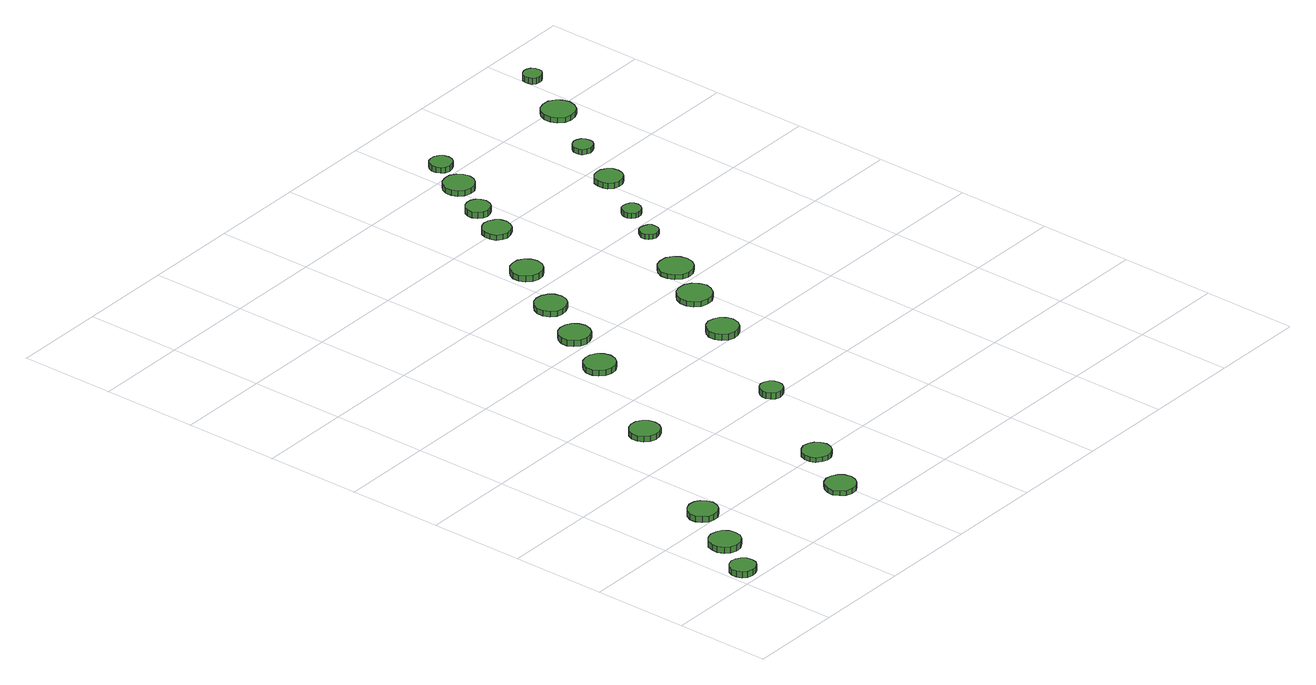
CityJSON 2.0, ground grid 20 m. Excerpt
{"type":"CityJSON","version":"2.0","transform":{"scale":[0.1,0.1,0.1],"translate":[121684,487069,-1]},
"CityObjects":{
"tree1":{"type":"SolitaryVegetationObject","attributes":{"function":"something"},"geometry":[{"type":"MultiSurface","lod":"1","boundaries":[[[0,1,2,3,4,5,6,7,8,9,10,11,12,13,14]],[[15,16,17,18,19,20,21,22,23,24,25,26,27,28,29]],[[0,29,28,1]],[[1,28,27,2]],[[2,27,26,3]],[[3,26,25,4]],[[4,25,24,5]],[[5,24,23,6]],[[6,23,22,7]],[[7,22,21,8]],[[8,21,20,9]],[[9,20,19,10]],[[10,19,18,11]],[[11,18,17,12]],[[12,17,16,13]],[[13,16,15,14]],[[14,15,29,0]]]}]},
"tree2":{"type":"SolitaryVegetationObject","attributes":{"function":"something"},"geometry":[{"type":"MultiSurface","lod":"1","boundaries":[[[30,31,32,33,34,35,36,37,38,39,40,41,42,43,44]],[[45,46,47,48,49,50,51,52,53,54,55,56,57,58,59]],[[30,59,58,31]],[[31,58,57,32]],[[32,57,56,33]],[[33,56,55,34]],[[34,55,54,35]],[[35,54,53,36]],[[36,53,52,37]],[[37,52,51,38]],[[38,51,50,39]],[[39,50,49,40]],[[40,49,48,41]],[[41,48,47,42]],[[42,47,46,43]],[[43,46,45,44]],[[44,45,59,30]]]}]},
"tree3":{"type":"SolitaryVegetationObject","attributes":{"function":"something"},"geometry":[{"type":"MultiSurface","lod":"1","boundaries":[[[60,61,62,63,64,65,66,67,68,69,70,71,72,73,74]],[[75,76,77,78,79,80,81,82,83,84,85,86,87,88,89]],[[60,89,88,61]],[[61,88,87,62]],[[62,87,86,63]],[[63,86,85,64]],[[64,85,84,65]],[[65,84,83,66]],[[66,83,82,67]],[[67,82,81,68]],[[68,81,80,69]],[[69,80,79,70]],[[70,79,78,71]],[[71,78,77,72]],[[72,77,76,73]],[[73,76,75,74]],[[74,75,89,60]]]}]},
"tree4":{"type":"SolitaryVegetationObject","attributes":{"function":"something"},"geometry":[{"type":"MultiSurface","lod":"1","boundaries":[[[90,91,92,93,94,95,96,97,98,99,100,101,102,103,104]],[[105,106,107,108,109,110,111,112,113,114,115,116,117,118,119]],[[90,119,118,91]],[[91,118,117,92]],[[92,117,116,93]],[[93,116,115,94]],[[94,115,114,95]],[[95,114,113,96]],[[96,113,112,97]],[[97,112,111,98]],[[98,111,110,99]],[[99,110,109,100]],[[100,109,108,101]],[[101,108,107,102]],[[102,107,106,103]],[[103,106,105,104]],[[104,105,119,90]]]}]},
"tree5":{"type":"SolitaryVegetationObject","attributes":{"function":"something"},"geometry":[{"type":"MultiSurface","lod":"1","boundaries":[[[120,121,122,123,124,125,126,127,128,129,130,131,132,133,134]],[[135,136,137,138,139,140,141,142,143,144,145,146,147,148,149]],[[120,149,148,121]],[[121,148,147,122]],[[122,147,146,123]],[[123,146,145,124]],[[124,145,144,125]],[[125,144,143,126]],[[126,143,142,127]],[[127,142,141,128]],[[128,141,140,129]],[[129,140,139,130]],[[130,139,138,131]],[[131,138,137,132]],[[132,137,136,133]],[[133,136,135,134]],[[134,135,149,120]]]}]},
"tree6":{"type":"SolitaryVegetationObject","attributes":{"function":"something"},"geometry":[{"type":"MultiSurface","lod":"1","boundaries":[[[150,151,152,153,154,155,156,157,158,159,160,161,162,163,164]],[[165,166,167,168,169,170,171,172,173,174,175,176,177,178,179]],[[150,179,178,151]],[[151,178,177,152]],[[152,177,176,153]],[[153,176,175,154]],[[154,175,174,155]],[[155,174,173,156]],[[156,173,172,157]],[[157,172,171,158]],[[158,171,170,159]],[[159,170,169,160]],[[160,169,168,161]],[[161,168,167,162]],[[162,167,166,163]],[[163,166,165,164]],[[164,165,179,150]]]}]},
"tree7":{"type":"SolitaryVegetationObject","attributes":{"function":"something"},"geometry":[{"type":"MultiSurface","lod":"1","boundaries":[[[180,181,182,183,184,185,186,187,188,189,190,191,192,193,194]],[[195,196,197,198,199,200,201,202,203,204,205,206,207,208,209]],[[180,209,208,181]],[[181,208,207,182]],[[182,207,206,183]],[[183,206,205,184]],[[184,205,204,185]],[[185,204,203,186]],[[186,203,202,187]],[[187,202,201,188]],[[188,201,200,189]],[[189,200,199,190]],[[190,199,198,191]],[[191,198,197,192]],[[192,197,196,193]],[[193,196,195,194]],[[194,195,209,180]]]}]},
"tree8":{"type":"SolitaryVegetationObject","attributes":{"function":"something"},"geometry":[{"type":"MultiSurface","lod":"1","boundaries":[[[210,211,212,213,214,215,216,217,218,219,220,221,222,223,224]],[[225,226,227,228,229,230,231,232,233,234,235,236,237,238,239]],[[210,239,238,211]],[[211,238,237,212]],[[212,237,236,213]],[[213,236,235,214]],[[214,235,234,215]],[[215,234,233,216]],[[216,233,232,217]],[[217,232,231,218]],[[218,231,230,219]],[[219,230,229,220]],[[220,229,228,221]],[[221,228,227,222]],[[222,227,226,223]],[[223,226,225,224]],[[224,225,239,210]]]}]},
"tree9":{"type":"SolitaryVegetationObject","attributes":{"function":"something"},"geometry":[{"type":"MultiSurface","lod":"1","boundaries":[[[240,241,242,243,244,245,246,247,248,249,250,251,252,253,254]],[[255,256,257,258,259,260,261,262,263,264,265,266,267,268,269]],[[240,269,268,241]],[[241,268,267,242]],[[242,267,266,243]],[[243,266,265,244]],[[244,265,264,245]],[[245,264,263,246]],[[246,263,262,247]],[[247,262,261,248]],[[248,261,260,249]],[[249,260,259,250]],[[250,259,258,251]],[[251,258,257,252]],[[252,257,256,253]],[[253,256,255,254]],[[254,255,269,240]]]}]},
"tree10":{"type":"SolitaryVegetationObject","attributes":{"function":"something"},"geometry":[{"type":"MultiSurface","lod":"1","boundaries":[[[270,271,272,273,274,275,276,277,278,279,280,281,282,283,284]],[[285,286,287,288,289,290,291,292,293,294,295,296,297,298,299]],[[270,299,298,271]],[[271,298,297,272]],[[272,297,296,273]],[[273,296,295,274]],[[274,295,294,275]],[[275,294,293,276]],[[276,293,292,277]],[[277,292,291,278]],[[278,291,290,279]],[[279,290,289,280]],[[280,289,288,281]],[[281,288,287,282]],[[282,287,286,283]],[[283,286,285,284]],[[284,285,299,270]]]}]},
"tree11":{"type":"SolitaryVegetationObject","attributes":{"function":"something"},"geometry":[{"type":"MultiSurface","lod":"1","boundaries":[[[300,301,302,303,304,305,306,307,308,309,310,311,312,313,314]],[[315,316,317,318,319,320,321,322,323,324,325,326,327,328,329]],[[300,329,328,301]],[[301,328,327,302]],[[302,327,326,303]],[[303,326,325,304]],[[304,325,324,305]],[[305,324,323,306]],[[306,323,322,307]],[[307,322,321,308]],[[308,321,320,309]],[[309,320,319,310]],[[310,319,318,311]],[[311,318,317,312]],[[312,317,316,313]],[[313,316,315,314]],[[314,315,329,300]]]}]},
"tree12":{"type":"SolitaryVegetationObject","attributes":{"function":"something"},"geometry":[{"type":"MultiSurface","lod":"1","boundaries":[[[330,331,332,333,334,335,336,337,338,339,340,341,342,343,344]],[[345,346,347,348,349,350,351,352,353,354,355,356,357,358,359]],[[330,359,358,331]],[[331,358,357,332]],[[332,357,356,333]],[[333,356,355,334]],[[334,355,354,335]],[[335,354,353,336]],[[336,353,352,337]],[[337,352,351,338]],[[338,351,350,339]],[[339,350,349,340]],[[340,349,348,341]],[[341,348,347,342]],[[342,347,346,343]],[[343,346,345,344]],[[344,345,359,330]]]}]},
"tree13":{"type":"SolitaryVegetationObject","attributes":{"function":"something"},"geometry":[{"type":"MultiSurface","lod":"1","boundaries":[[[360,361,362,363,364,365,366,367,368,369,370,371,372,373,374]],[[375,376,377,378,379,380,381,382,383,384,385,386,387,388,389]],[[360,389,388,361]],[[361,388,387,362]],[[362,387,386,363]],[[363,386,385,364]],[[364,385,384,365]],[[365,384,383,366]],[[366,383,382,367]],[[367,382,381,368]],[[368,381,380,369]],[[369,380,379,370]],[[370,379,378,371]],[[371,378,377,372]],[[372,377,376,373]],[[373,376,375,374]],[[374,375,389,360]]]}]},
"tree14":{"type":"SolitaryVegetationObject","attributes":{"function":"something"},"geometry":[{"type":"MultiSurface","lod":"1","boundaries":[[[390,391,392,393,394,395,396,397,398,399,400,401,402,403,404]],[[405,406,407,408,409,410,411,412,413,414,415,416,417,418,419]],[[390,419,418,391]],[[391,418,417,392]],[[392,417,416,393]],[[393,416,415,394]],[[394,415,414,395]],[[395,414,413,396]],[[396,413,412,397]],[[397,412,411,398]],[[398,411,410,399]],[[399,410,409,400]],[[400,409,408,401]],[[401,408,407,402]],[[402,407,406,403]],[[403,406,405,404]],[[404,405,419,390]]]}]},
"tree15":{"type":"SolitaryVegetationObject","attributes":{"function":"something"},"geometry":[{"type":"MultiSurface","lod":"1","boundaries":[[[420,421,422,423,424,425,426,427,428,429,430,431,432,433,434]],[[435,436,437,438,439,440,441,442,443,444,445,446,447,448,449]],[[420,449,448,421]],[[421,448,447,422]],[[422,447,446,423]],[[423,446,445,424]],[[424,445,444,425]],[[425,444,443,426]],[[426,443,442,427]],[[427,442,441,428]],[[428,441,440,429]],[[429,440,439,430]],[[430,439,438,431]],[[431,438,437,432]],[[432,437,436,433]],[[433,436,435,434]],[[434,435,449,420]]]}]},
"tree16":{"type":"SolitaryVegetationObject","attributes":{"function":"something"},"geometry":[{"type":"MultiSurface","lod":"1","boundaries":[[[450,451,452,453,454,455,456,457,458,459,460,461,462,463,464]],[[465,466,467,468,469,470,471,472,473,474,475,476,477,478,479]],[[450,479,478,451]],[[451,478,477,452]],[[452,477,476,453]],[[453,476,475,454]],[[454,475,474,455]],[[455,474,473,456]],[[456,473,472,457]],[[457,472,471,458]],[[458,471,470,459]],[[459,470,469,460]],[[460,469,468,461]],[[461,468,467,462]],[[462,467,466,463]],[[463,466,465,464]],[[464,465,479,450]]]}]},
"tree17":{"type":"SolitaryVegetationObject","attributes":{"function":"something"},"geometry":[{"type":"MultiSurface","lod":"1","boundaries":[[[480,481,482,483,484,485,486,487,488,489,490,491,492,493,494]],[[495,496,497,498,499,500,501,502,503,504,505,506,507,508,509]],[[480,509,508,481]],[[481,508,507,482]],[[482,507,506,483]],[[483,506,505,484]],[[484,505,504,485]],[[485,504,503,486]],[[486,503,502,487]],[[487,502,501,488]],[[488,501,500,489]],[[489,500,499,490]],[[490,499,498,491]],[[491,498,497,492]],[[492,497,496,493]],[[493,496,495,494]],[[494,495,509,480]]]}]},
"tree18":{"type":"SolitaryVegetationObject","attributes":{"function":"something"},"geometry":[{"type":"MultiSurface","lod":"1","boundaries":[[[510,511,512,513,514,515,516,517,518,519,520,521,522,523,524]],[[525,526,527,528,529,530,531,532,533,534,535,536,537,538,539]],[[510,539,538,511]],[[511,538,537,512]],[[512,537,536,513]],[[513,536,535,514]],[[514,535,534,515]],[[515,534,533,516]],[[516,533,532,517]],[[517,532,531,518]],[[518,531,530,519]],[[519,530,529,520]],[[520,529,528,521]],[[521,528,527,522]],[[522,527,526,523]],[[523,526,525,524]],[[524,525,539,510]]]}]},
"tree19":{"type":"SolitaryVegetationObject","attributes":{"function":"something"},"geometry":[{"type":"MultiSurface","lod":"1","boundaries":[[[540,541,542,543,544,545,546,547,548,549,550,551,552,553,554]],[[555,556,557,558,559,560,561,562,563,564,565,566,567,568,569]],[[540,569,568,541]],[[541,568,567,542]],[[542,567,566,543]],[[543,566,565,544]],[[544,565,564,545]],[[545,564,563,546]],[[546,563,562,547]],[[547,562,561,548]],[[548,561,560,549]],[[549,560,559,550]],[[550,559,558,551]],[[551,558,557,552]],[[552,557,556,553]],[[553,556,555,554]],[[554,555,569,540]]]}]},
"tree20":{"type":"SolitaryVegetationObject","attributes":{"function":"something"},"geometry":[{"type":"MultiSurface","lod":"1","boundaries":[[[570,571,572,573,574,575,576,577,578,579,580,581,582,583,584]],[[585,586,587,588,589,590,591,592,593,594,595,596,597,598,599]],[[570,599,598,571]],[[571,598,597,572]],[[572,597,596,573]],[[573,596,595,574]],[[574,595,594,575]],[[575,594,593,576]],[[576,593,592,577]],[[577,592,591,578]],[[578,591,590,579]],[[579,590,589,580]],[[580,589,588,581]],[[581,588,587,582]],[[582,587,586,583]],[[583,586,585,584]],[[584,585,599,570]]]}]},
"tree21":{"type":"SolitaryVegetationObject","attributes":{"function":"something"},"geometry":[{"type":"MultiSurface","lod":"1","boundaries":[[[600,601,602,603,604,605,606,607,608,609,610,611,612,613,614]],[[615,616,617,618,619,620,621,622,623,624,625,626,627,628,629]],[[600,629,628,601]],[[601,628,627,602]],[[602,627,626,603]],[[603,626,625,604]],[[604,625,624,605]],[[605,624,623,606]],[[606,623,622,607]],[[607,622,621,608]],[[608,621,620,609]],[[609,620,619,610]],[[610,619,618,611]],[[611,618,617,612]],[[612,617,616,613]],[[613,616,615,614]],[[614,615,629,600]]]}]},
"tree22":{"type":"SolitaryVegetationObject","attributes":{"function":"something"},"geometry":[{"type":"MultiSurface","lod":"1","boundaries":[[[630,631,632,633,634,635,636,637,638,639,640,641,642,643,644]],[[645,646,647,648,649,650,651,652,653,654,655,656,657,658,659]],[[630,659,658,631]],[[631,658,657,632]],[[632,657,656,633]],[[633,656,655,634]],[[634,655,654,635]],[[635,654,653,636]],[[636,653,652,637]],[[637,652,651,638]],[[638,651,650,639]],[[639,650,649,640]],[[640,649,648,641]],[[641,648,647,642]],[[642,647,646,643]],[[643,646,645,644]],[[644,645,659,630]]]}]},
"tree23":{"type":"SolitaryVegetationObject","attributes":{"function":"something"},"geometry":[{"type":"MultiSurface","lod":"1","boundaries":[[[660,661,662,663,664,665,666,667,668,669,670,671,672,673,674]],[[675,676,677,678,679,680,681,682,683,684,685,686,687,688,689]],[[660,689,688,661]],[[661,688,687,662]],[[662,687,686,663]],[[663,686,685,664]],[[664,685,684,665]],[[665,684,683,666]],[[666,683,682,667]],[[667,682,681,668]],[[668,681,680,669]],[[669,680,679,670]],[[670,679,678,671]],[[671,678,677,672]],[[672,677,676,673]],[[673,676,675,674]],[[674,675,689,660]]]}]},
"tree24":{"type":"SolitaryVegetationObject","attributes":{"function":"something"},"geometry":[{"type":"MultiSurface","lod":"1","boundaries":[[[690,691,692,693,694,695,696,697,698,699,700,701,702,703,704]],[[705,706,707,708,709,710,711,712,713,714,715,716,717,718,719]],[[690,719,718,691]],[[691,718,717,692]],[[692,717,716,693]],[[693,716,715,694]],[[694,715,714,695]],[[695,714,713,696]],[[696,713,712,697]],[[697,712,711,698]],[[698,711,710,699]],[[699,710,709,700]],[[700,709,708,701]],[[701,708,707,702]],[[702,707,706,703]],[[703,706,705,704]],[[704,705,719,690]]]}]}
},
"vertices":[
[59,36,20],[57,47,20],[50,56,20],[41,61,20],[30,63,20],[19,59,20],[11,52,20],[6,42,20],[6,31,20],[11,20,20],[19,13,20],[30,10,20],[41,11,20],[50,16,20],[57,25,20],[57,25,7],[50,16,7],[41,11,7],[30,10,7],[19,13,7],[11,20,7],[6,31,7],[6,42,7],[11,52,7],[19,59,7],[30,63,7],[41,61,7],[50,56,7],[57,47,7],[59,36,7],
[120,125,19],[118,138,19],[110,149,19],[98,155,19],[85,157,19],[72,153,19],[62,144,19],[57,131,19],[57,118,19],[62,106,19],[72,97,19],[85,93,19],[98,94,19],[110,101,19],[118,112,19],[118,112,6],[110,101,6],[98,94,6],[85,93,6],[72,97,6],[62,106,6],[57,118,6],[57,131,6],[62,144,6],[72,153,6],[85,157,6],[98,155,6],[110,149,6],[118,138,6],[120,125,6],
[181,229,19],[178,241,19],[171,252,19],[160,258,19],[147,259,19],[135,255,19],[126,247,19],[120,235,19],[120,223,19],[126,211,19],[135,202,19],[147,199,19],[160,200,19],[171,206,19],[178,216,19],[178,216,6],[171,206,6],[160,200,6],[147,199,6],[135,202,6],[126,211,6],[120,223,6],[120,235,6],[126,247,6],[135,255,6],[147,259,6],[160,258,6],[171,252,6],[178,241,6],[181,229,6],
[427,89,15],[424,102,15],[416,113,15],[405,119,15],[392,121,15],[379,117,15],[370,108,15],[364,96,15],[364,83,15],[370,71,15],[379,62,15],[392,58,15],[405,59,15],[416,66,15],[424,77,15],[424,77,5],[416,66,5],[405,59,5],[392,58,5],[379,62,5],[370,71,5],[364,83,5],[364,96,5],[370,108,5],[379,117,5],[392,121,5],[405,119,5],[416,113,5],[424,102,5],[427,89,5],
[342,500,22],[340,513,22],[332,523,22],[321,530,22],[308,531,22],[296,527,22],[286,519,22],[281,507,22],[281,494,22],[286,482,22],[296,474,22],[308,470,22],[321,471,22],[332,477,22],[340,488,22],[340,488,10],[332,477,10],[321,471,10],[308,470,10],[296,474,10],[286,482,10],[281,494,10],[281,507,10],[286,519,10],[296,527,10],[308,531,10],[321,530,10],[332,523,10],[340,513,10],[342,500,10],
[493,202,15],[490,214,15],[483,224,15],[472,230,15],[460,232,15],[449,228,15],[439,220,15],[434,208,15],[434,196,15],[439,185,15],[449,177,15],[460,173,15],[472,174,15],[483,180,15],[490,190,15],[490,190,5],[483,180,5],[472,174,5],[460,173,5],[449,177,5],[439,185,5],[434,196,5],[434,208,5],[439,220,5],[449,228,5],[460,232,5],[472,230,5],[483,224,5],[490,214,5],[493,202,5],
[482,721,24],[479,734,24],[471,745,24],[459,752,24],[446,753,24],[433,749,24],[423,740,24],[417,728,24],[417,714,24],[423,702,24],[433,693,24],[446,689,24],[459,690,24],[471,697,24],[479,708,24],[479,708,12],[471,697,12],[459,690,12],[446,689,12],[433,693,12],[423,702,12],[417,714,12],[417,728,12],[423,740,12],[433,749,12],[446,753,12],[459,752,12],[471,745,12],[479,734,12],[482,721,12],
[604,407,24],[602,417,24],[596,425,24],[588,430,24],[578,431,24],[569,428,24],[562,421,24],[558,412,24],[558,403,24],[562,394,24],[569,387,24],[578,384,24],[588,385,24],[596,390,24],[602,398,24],[602,398,11],[596,390,11],[588,385,11],[578,384,11],[569,387,11],[562,394,11],[558,403,11],[558,412,11],[562,421,11],[569,428,11],[578,431,11],[588,430,11],[596,425,11],[602,417,11],[604,407,11],
[546,834,19],[543,847,19],[535,858,19],[523,865,19],[510,866,19],[497,862,19],[487,853,19],[481,841,19],[481,827,19],[487,815,19],[497,806,19],[510,802,19],[523,803,19],[535,810,19],[543,821,19],[543,821,6],[535,810,6],[523,803,6],[510,802,6],[497,806,6],[487,815,6],[481,827,6],[481,841,6],[487,853,6],[497,862,6],[510,866,6],[523,865,6],[535,858,6],[543,847,6],[546,834,6],
[606,940,17],[603,954,17],[595,965,17],[583,971,17],[570,973,17],[557,969,17],[547,960,17],[541,947,17],[541,934,17],[547,921,17],[557,912,17],[570,908,17],[583,910,17],[595,916,17],[603,927,17],[603,927,5],[595,916,5],[583,910,5],[570,908,5],[557,912,5],[547,921,5],[541,934,5],[541,947,5],[547,960,5],[557,969,5],[570,973,5],[583,971,5],[595,965,5],[603,954,5],[606,940,5],
[734,624,24],[731,637,24],[723,648,24],[711,654,24],[698,656,24],[685,652,24],[675,643,24],[669,630,24],[669,617,24],[675,604,24],[685,595,24],[698,591,24],[711,593,24],[723,599,24],[731,610,24],[731,610,11],[723,599,11],[711,593,11],[698,591,11],[685,595,11],[675,604,11],[669,617,11],[669,630,11],[675,643,11],[685,652,11],[698,656,11],[711,654,11],[723,648,11],[731,637,11],[734,624,11],
[679,1058,18],[676,1071,18],[668,1082,18],[656,1089,18],[643,1090,18],[630,1086,18],[620,1077,18],[614,1065,18],[614,1051,18],[620,1039,18],[630,1030,18],[643,1026,18],[656,1027,18],[668,1034,18],[676,1045,18],[676,1045,5],[668,1034,5],[656,1027,5],[643,1026,5],[630,1030,5],[620,1039,5],[614,1051,5],[614,1065,5],[620,1077,5],[630,1086,5],[643,1090,5],[656,1089,5],[668,1082,5],[676,1071,5],[679,1058,5],
[811,751,17],[807,765,17],[799,777,17],[786,785,17],[771,786,17],[757,782,17],[746,772,17],[740,758,17],[740,744,17],[746,730,17],[757,720,17],[771,716,17],[786,717,17],[799,725,17],[807,737,17],[807,737,6],[799,725,6],[786,717,6],[771,716,6],[757,720,6],[746,730,6],[740,744,6],[740,758,6],[746,772,6],[757,782,6],[771,786,6],[786,785,6],[799,777,6],[807,765,6],[811,751,6],
[867,843,16],[864,857,16],[856,869,16],[843,877,16],[828,878,16],[814,874,16],[803,864,16],[797,850,16],[797,836,16],[803,822,16],[814,812,16],[828,808,16],[843,809,16],[856,817,16],[864,829,16],[864,829,6],[856,817,6],[843,809,6],[828,808,6],[814,812,6],[803,822,6],[797,836,6],[797,850,6],[803,864,6],[814,874,6],[828,878,6],[843,877,6],[856,869,6],[864,857,6],[867,843,6],
[760,1199,16],[757,1211,16],[750,1220,16],[739,1227,16],[727,1228,16],[716,1224,16],[706,1216,16],[702,1205,16],[702,1193,16],[706,1181,16],[716,1173,16],[727,1169,16],[739,1171,16],[750,1177,16],[757,1187,16],[757,1187,5],[750,1177,5],[739,1171,5],[727,1169,5],[716,1173,5],[706,1181,5],[702,1193,5],[702,1205,5],[706,1216,5],[716,1224,5],[727,1228,5],[739,1227,5],[750,1220,5],[757,1211,5],[760,1199,5],
[793,1275,18],[791,1285,18],[785,1294,18],[776,1299,18],[766,1300,18],[756,1297,18],[748,1290,18],[743,1280,18],[743,1270,18],[748,1260,18],[756,1253,18],[766,1250,18],[776,1251,18],[785,1256,18],[791,1265,18],[791,1265,5],[785,1256,5],[776,1251,5],[766,1250,5],[756,1253,5],[748,1260,5],[743,1270,5],[743,1280,5],[748,1290,5],[756,1297,5],[766,1300,5],[776,1299,5],[785,1294,5],[791,1285,5],[793,1275,5],
[924,967,16],[923,975,16],[918,981,16],[911,985,16],[903,986,16],[895,984,16],[890,978,16],[886,971,16],[886,963,16],[890,956,16],[895,950,16],[903,948,16],[911,949,16],[918,953,16],[923,959,16],[923,959,6],[918,953,6],[911,949,6],[903,948,6],[895,950,6],[890,956,6],[886,963,6],[886,971,6],[890,978,6],[895,984,6],[903,986,6],[911,985,6],[918,981,6],[923,975,6],[924,967,6],
[847,1359,17],[844,1372,17],[836,1383,17],[825,1390,17],[812,1391,17],[799,1387,17],[789,1378,17],[784,1366,17],[784,1353,17],[789,1341,17],[799,1332,17],[812,1328,17],[825,1329,17],[836,1336,17],[844,1346,17],[844,1346,5],[836,1336,5],[825,1329,5],[812,1328,5],[799,1332,5],[789,1341,5],[784,1353,5],[784,1366,5],[789,1378,5],[799,1387,5],[812,1391,5],[825,1390,5],[836,1383,5],[844,1372,5],[847,1359,5],
[967,1044,16],[965,1052,16],[960,1058,16],[953,1062,16],[945,1063,16],[937,1061,16],[931,1055,16],[928,1048,16],[928,1039,16],[931,1032,16],[937,1026,16],[945,1024,16],[953,1025,16],[960,1029,16],[965,1036,16],[965,1036,5],[960,1029,5],[953,1025,5],[945,1024,5],[937,1026,5],[931,1032,5],[928,1039,5],[928,1048,5],[931,1055,5],[937,1061,5],[945,1063,5],[953,1062,5],[960,1058,5],[965,1052,5],[967,1044,5],
[878,1435,17],[876,1444,17],[870,1452,17],[862,1457,17],[852,1458,17],[843,1455,17],[836,1449,17],[832,1440,17],[832,1430,17],[836,1421,17],[843,1415,17],[852,1412,17],[862,1413,17],[870,1417,17],[876,1425,17],[876,1425,5],[870,1417,5],[862,1413,5],[852,1412,5],[843,1415,5],[836,1421,5],[832,1430,5],[832,1440,5],[836,1449,5],[843,1455,5],[852,1458,5],[862,1457,5],[870,1452,5],[876,1444,5],[878,1435,5],
[1041,1152,17],[1039,1164,17],[1032,1173,17],[1022,1179,17],[1010,1180,17],[999,1177,17],[990,1169,17],[986,1158,17],[986,1146,17],[990,1136,17],[999,1128,17],[1010,1124,17],[1022,1125,17],[1032,1131,17],[1039,1141,17],[1039,1141,5],[1032,1131,5],[1022,1125,5],[1010,1124,5],[999,1128,5],[990,1136,5],[986,1146,5],[986,1158,5],[990,1169,5],[999,1177,5],[1010,1180,5],[1022,1179,5],[1032,1173,5],[1039,1164,5],[1041,1152,5],
[1096,1266,16],[1095,1275,16],[1090,1282,16],[1082,1286,16],[1074,1287,16],[1066,1284,16],[1059,1278,16],[1056,1271,16],[1056,1262,16],[1059,1254,16],[1066,1249,16],[1074,1246,16],[1082,1247,16],[1090,1251,16],[1095,1258,16],[1095,1258,5],[1090,1251,5],[1082,1247,5],[1074,1246,5],[1066,1249,5],[1059,1254,5],[1056,1262,5],[1056,1271,5],[1059,1278,5],[1066,1284,5],[1074,1287,5],[1082,1286,5],[1090,1282,5],[1095,1275,5],[1096,1266,5],
[1183,1385,17],[1180,1399,17],[1172,1410,17],[1160,1418,17],[1145,1419,17],[1132,1415,17],[1121,1405,17],[1115,1392,17],[1115,1378,17],[1121,1365,17],[1132,1355,17],[1145,1351,17],[1160,1352,17],[1172,1359,17],[1180,1371,17],[1180,1371,6],[1172,1359,6],[1160,1352,6],[1145,1351,6],[1132,1355,6],[1121,1365,6],[1115,1378,6],[1115,1392,6],[1121,1405,6],[1132,1415,6],[1145,1419,6],[1160,1418,6],[1172,1410,6],[1180,1399,6],[1183,1385,6],
[1238,1505,19],[1237,1512,19],[1232,1519,19],[1225,1523,19],[1217,1524,19],[1210,1521,19],[1204,1516,19],[1201,1509,19],[1201,1501,19],[1204,1493,19],[1210,1488,19],[1217,1486,19],[1225,1487,19],[1232,1491,19],[1237,1497,19],[1237,1497,6],[1232,1491,6],[1225,1487,6],[1217,1486,6],[1210,1488,6],[1204,1493,6],[1201,1501,6],[1201,1509,6],[1204,1516,6],[1210,1521,6],[1217,1524,6],[1225,1523,6],[1232,1519,6],[1237,1512,6],[1238,1505,6]
]}
